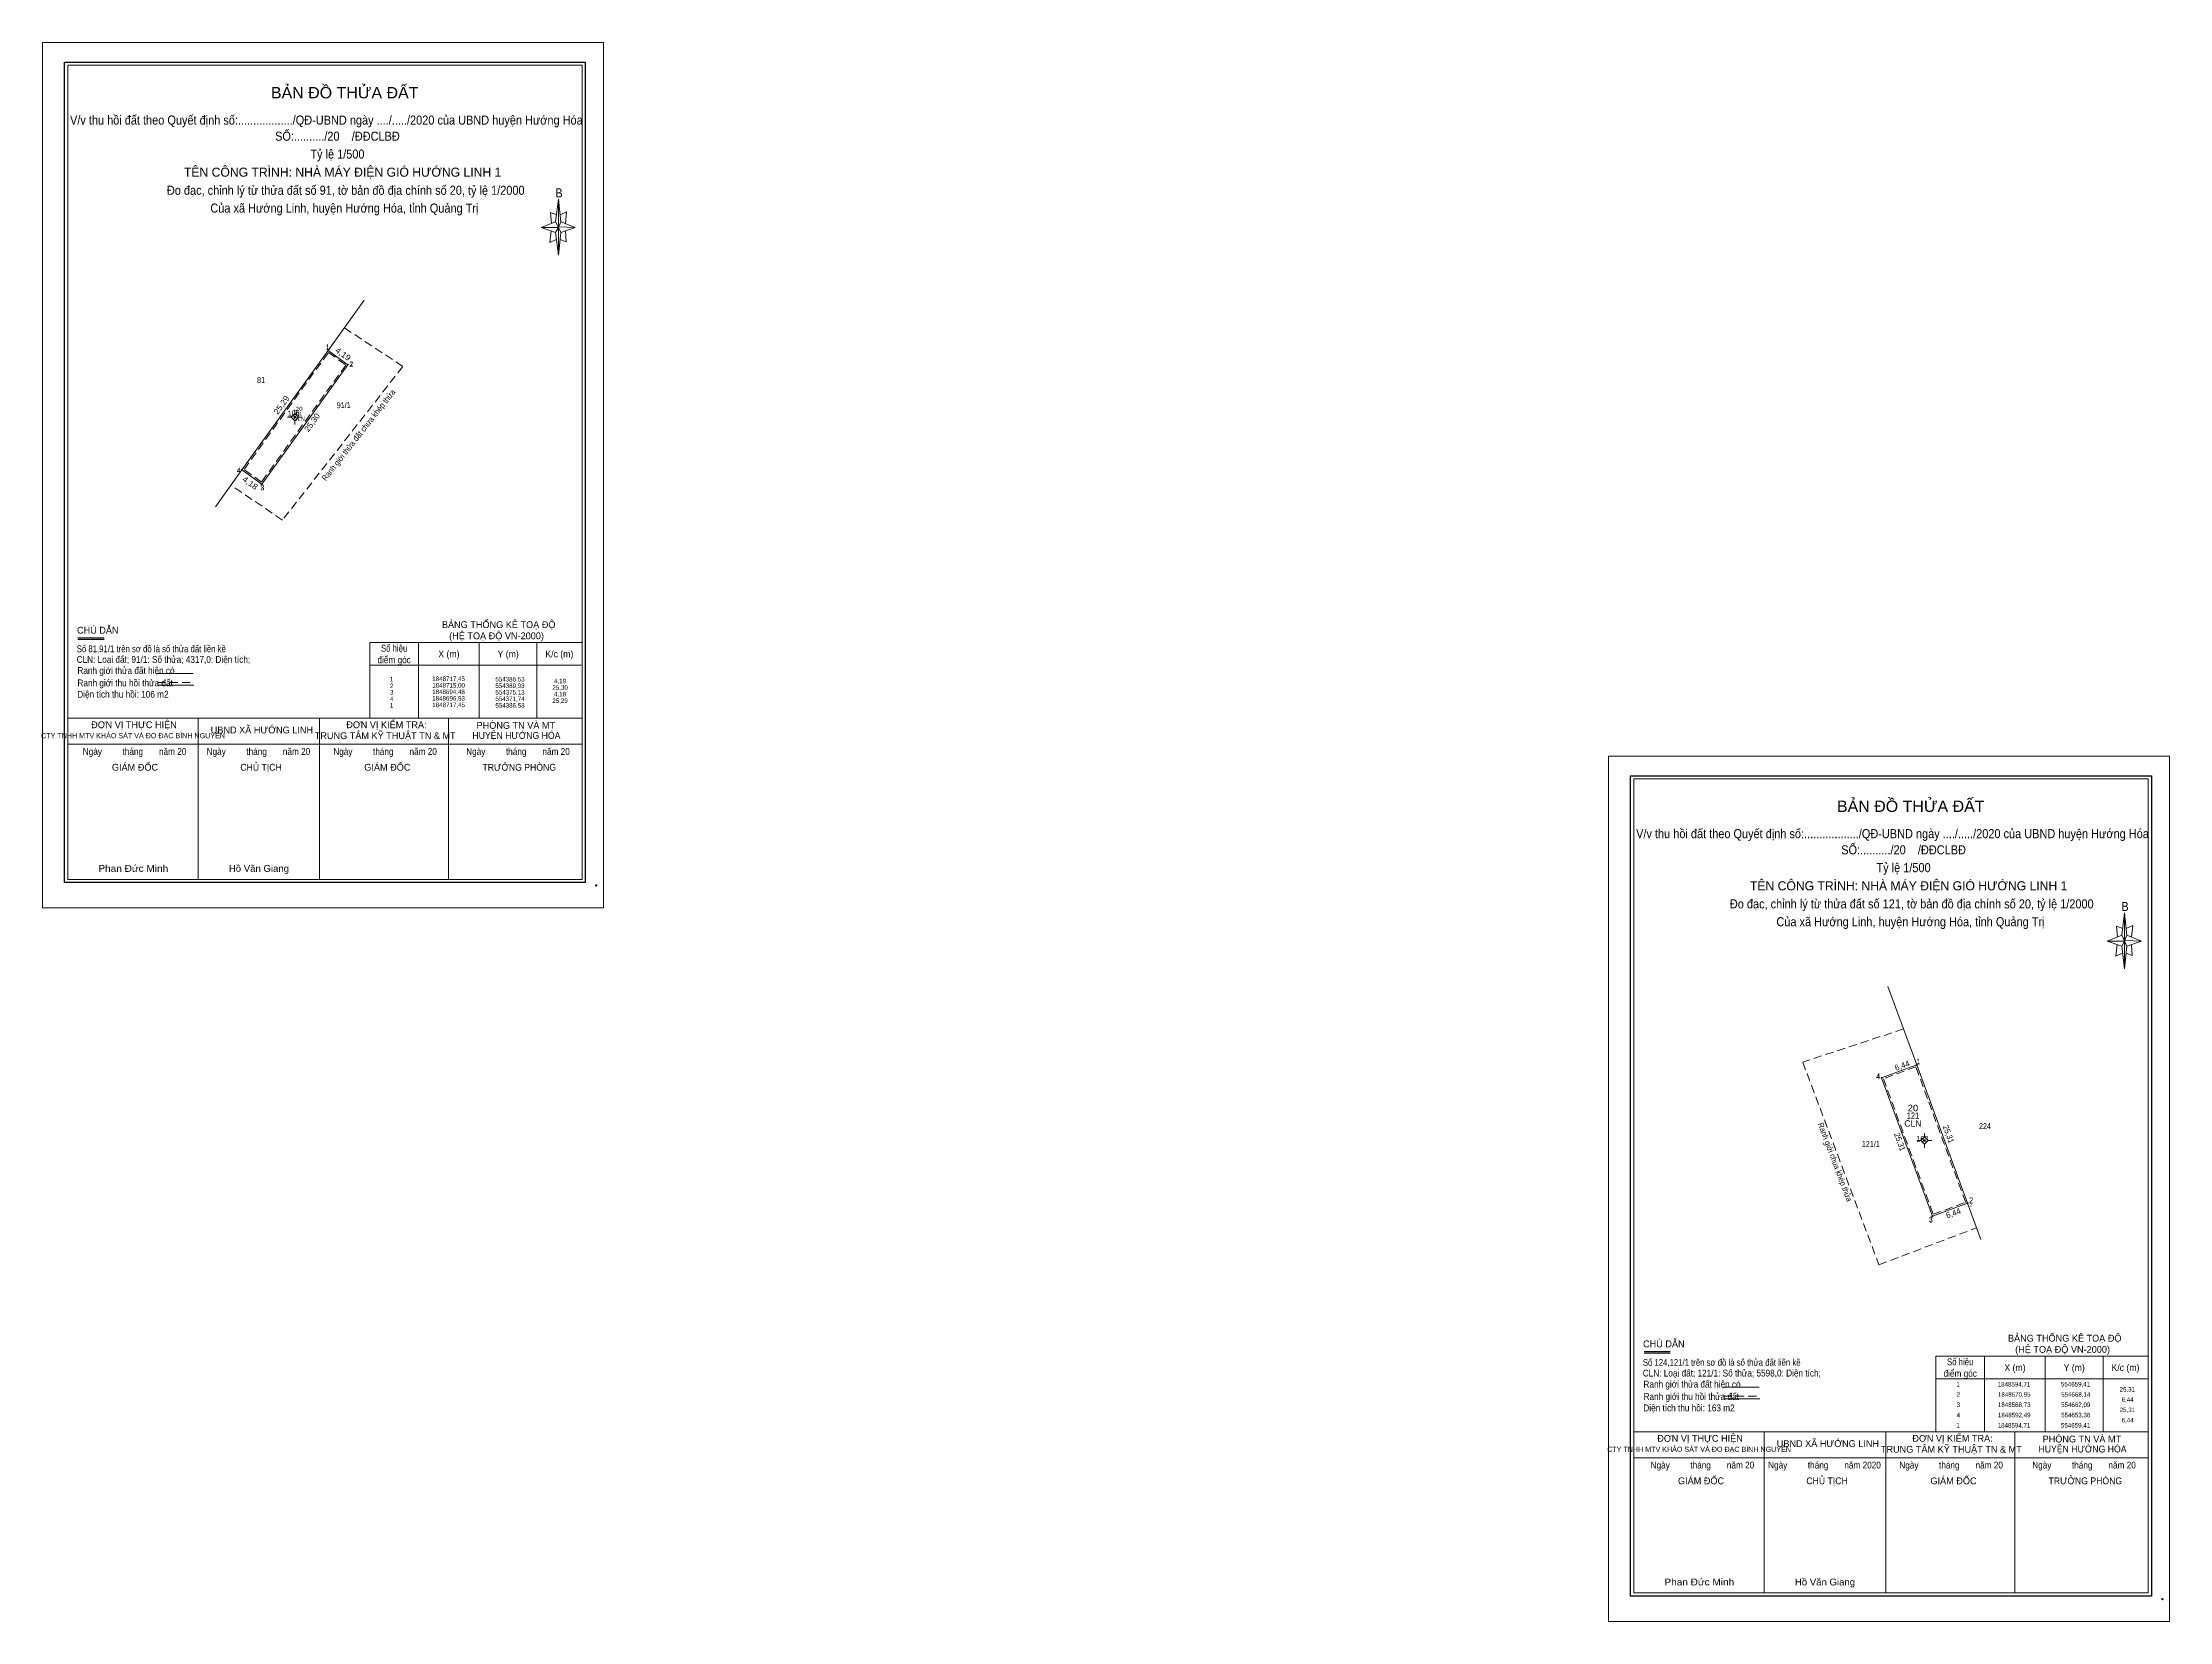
# Model space of a CAD drawing. Header units: metres. Extents: x 552890 to 558213, y 1847635 to 1849802.
# Drawn here: x 554337.5 to 554702.8, y 1848499.1 to 1848770.3 of the extents above; entities that cross this region are included whole.
import ezdxf
from ezdxf.enums import TextEntityAlignment as Align

# ---------------------------------------------------------------- set-up
doc = ezdxf.new("R2010")
doc.units = ezdxf.units.M
doc.header["$LTSCALE"] = 0.47
doc.header["$PDMODE"] = 32
doc.header["$PDSIZE"] = 0.235
doc.linetypes.add('MEDIUM_DASHED', pattern=[4.5, 3, -1.5])
for name, color, linetype, lineweight in [('1', 7, 'Continuous', 13), ('10', 7, 'Continuous', 13), ('11', 7, 'Continuous', 13), ('18', 7, 'Continuous', 13), ('2', 7, 'Continuous', 13)]:
    doc.layers.add(name, color=color, linetype=linetype, lineweight=lineweight)
for name, color, linetype in [('13', 7, 'Continuous'), ('15', 7, 'Continuous'), ('30', 7, 'Continuous'), ('59', 7, 'Continuous')]:
    doc.layers.add(name, color=color, linetype=linetype)

msp = doc.modelspace()

# ---------------------------------------------------------------- hatches: boundary and pattern name
at = {"layer": '11'}
for points in [[(554380.9847, 1848705.9683, 1), (554380.6847, 1848705.9683, 1)], [(554660.8998, 1848581.72, 1), (554660.5998, 1848581.72, 1)]]:
    msp.add_hatch(color=256, dxfattribs=at).paths.add_polyline_path(points)
at = {"layer": '18'}
for points in [[(554386.5989, 1848717.45, 1), (554386.4611, 1848717.45, 1)], [(554386.5989, 1848717.45, 1), (554386.4611, 1848717.45, 1)], [(554389.9989, 1848715, 1), (554389.8611, 1848715, 1)], [(554389.9989, 1848715, 1), (554389.8611, 1848715, 1)], [(554371.8089, 1848696.93, 1), (554371.6711, 1848696.93, 1)], [(554371.8089, 1848696.93, 1), (554371.6711, 1848696.93, 1)], [(554375.1989, 1848694.48, 1), (554375.0611, 1848694.48, 1)], [(554375.1989, 1848694.48, 1), (554375.0611, 1848694.48, 1)], [(554653.4379, 1848592.49, 1), (554653.2821, 1848592.49, 1)], [(554653.4379, 1848592.49, 1), (554653.2821, 1848592.49, 1)], [(554659.4879, 1848594.71, 1), (554659.3321, 1848594.71, 1)], [(554659.4879, 1848594.71, 1), (554659.3321, 1848594.71, 1)], [(554668.2179, 1848570.95, 1), (554668.0621, 1848570.95, 1)], [(554668.2179, 1848570.95, 1), (554668.0621, 1848570.95, 1)], [(554662.1679, 1848568.73, 1), (554662.0121, 1848568.73, 1)], [(554662.1679, 1848568.73, 1), (554662.0121, 1848568.73, 1)]]:
    msp.add_hatch(color=256, dxfattribs=at).paths.add_polyline_path(points)

# ---------------------------------------------------------------- linework, layer by layer
at = {"layer": '1'}
for p, q in [((554425.61, 1848739.56), (554426.11, 1848743.44)), ((554425.61, 1848739.56), (554426.11, 1848743.44)), ((554425.61, 1848737.68), (554423.13, 1848738.57)), ((554425.61, 1848737.68), (554423.13, 1848738.57)), ((554426.51, 1848737.68), (554426.11, 1848733.8)), ((554426.51, 1848737.68), (554426.11, 1848733.8)), ((554426.51, 1848739.56), (554428.99, 1848738.57)), ((554426.51, 1848739.56), (554428.99, 1848738.57)), ((554427.3, 1848737.97), (554427.4, 1848736.08)), ((554427.3, 1848737.97), (554427.4, 1848736.08)), ((554427.4, 1848736.08), (554426.41, 1848736.48)), ((554427.4, 1848736.08), (554426.41, 1848736.48)), ((554343.56, 1848668.06), (554348.08, 1848668.06)), ((554343.56, 1848668.06), (554348.08, 1848668.06)), ((554402.04, 1848667.29), (554402.04, 1848654.27)), ((554402.04, 1848667.29), (554402.04, 1848654.27)), ((554412.47, 1848667.29), (554412.47, 1848654.27)), ((554412.47, 1848667.29), (554412.47, 1848654.27)), ((554422.41, 1848667.29), (554422.41, 1848654.27)), ((554422.41, 1848667.29), (554422.41, 1848654.27)), ((554357.12, 1848661.96), (554363.37, 1848661.96)), ((554357.12, 1848661.96), (554363.37, 1848661.96)), ((554393.69, 1848663.36), (554430.02, 1848663.36)), ((554393.69, 1848663.36), (554430.02, 1848663.36)), ((554357.21, 1848659.96), (554363.46, 1848659.96)), ((554357.21, 1848659.96), (554363.46, 1848659.96)), ((554341.8, 1848654.27), (554430.17, 1848654.27)), ((554341.8, 1848654.27), (554430.17, 1848654.27)), ((554364.23, 1848626.62), (554364.23, 1848654.27)), ((554364.23, 1848626.62), (554364.23, 1848654.27)), ((554385.08, 1848626.62), (554385.08, 1848654.27)), ((554385.08, 1848626.62), (554385.08, 1848654.27)), ((554407.24, 1848626.62), (554407.24, 1848654.27)), ((554407.24, 1848626.62), (554407.24, 1848654.27)), ((554341.8, 1848649.8), (554430.17, 1848649.8)), ((554341.8, 1848649.8), (554430.17, 1848649.8)), ((554694.62, 1848616.98), (554695.11, 1848620.86)), ((554694.62, 1848616.98), (554695.11, 1848620.86)), ((554695.51, 1848616.98), (554697.99, 1848615.99)), ((554695.51, 1848616.98), (554697.99, 1848615.99)), ((554694.62, 1848615.09), (554692.13, 1848615.99)), ((554694.62, 1848615.09), (554692.13, 1848615.99)), ((554695.51, 1848615.09), (554695.11, 1848611.22)), ((554695.51, 1848615.09), (554695.11, 1848611.22)), ((554696.4, 1848613.5), (554695.41, 1848613.9)), ((554696.4, 1848613.5), (554695.41, 1848613.9)), ((554696.3, 1848615.39), (554696.4, 1848613.5)), ((554696.3, 1848615.39), (554696.4, 1848613.5)), ((554612.57, 1848545.48), (554617.08, 1848545.48)), ((554612.57, 1848545.48), (554617.08, 1848545.48)), ((554671.04, 1848544.71), (554671.04, 1848531.69)), ((554671.04, 1848544.71), (554671.04, 1848531.69)), ((554681.48, 1848544.71), (554681.48, 1848531.69)), ((554681.48, 1848544.71), (554681.48, 1848531.69)), ((554691.42, 1848544.71), (554691.42, 1848531.69)), ((554691.42, 1848544.71), (554691.42, 1848531.69)), ((554662.69, 1848540.77), (554699.02, 1848540.77)), ((554626.12, 1848539.38), (554632.37, 1848539.38)), ((554626.12, 1848539.38), (554632.37, 1848539.38)), ((554626.22, 1848537.38), (554632.46, 1848537.38)), ((554626.22, 1848537.38), (554632.46, 1848537.38)), ((554610.8, 1848531.69), (554699.17, 1848531.69)), ((554610.8, 1848531.69), (554699.17, 1848531.69)), ((554633.23, 1848504.03), (554633.23, 1848531.69)), ((554633.23, 1848504.03), (554633.23, 1848531.69)), ((554654.09, 1848504.03), (554654.09, 1848531.69)), ((554654.09, 1848504.03), (554654.09, 1848531.69)), ((554676.24, 1848504.03), (554676.24, 1848531.69)), ((554676.24, 1848504.03), (554676.24, 1848531.69)), ((554610.8, 1848527.22), (554699.17, 1848527.22)), ((554610.8, 1848527.22), (554699.17, 1848527.22))]:
    msp.add_line(p, q, dxfattribs=at)
at = {"layer": '1', "lineweight": 25}
for p, q in [((554343.56, 1848667.84), (554348.08, 1848667.84)), ((554343.56, 1848667.84), (554348.08, 1848667.84)), ((554612.57, 1848545.26), (554617.08, 1848545.26)), ((554612.57, 1848545.26), (554617.08, 1848545.26))]:
    msp.add_line(p, q, dxfattribs=at)
at = {"layer": '1', "linetype": 'MEDIUM_DASHED'}
for p, q in [((554357.21, 1848660.38), (554363.5, 1848660.38)), ((554357.21, 1848660.38), (554363.5, 1848660.38)), ((554626.22, 1848537.8), (554632.5, 1848537.8)), ((554626.22, 1848537.8), (554632.5, 1848537.8))]:
    msp.add_line(p, q, dxfattribs=at)
at = {"layer": '1'}
for points in [[(554337.48, 1848770.34), (554433.82, 1848770.34), (554433.82, 1848621.7), (554337.48, 1848621.7)], [(554337.48, 1848770.34), (554433.82, 1848770.34), (554433.82, 1848621.7), (554337.48, 1848621.7)], [(554341.8, 1848766.44), (554430.17, 1848766.44), (554430.17, 1848626.58), (554341.8, 1848626.58)], [(554341.8, 1848766.44), (554430.17, 1848766.44), (554430.17, 1848626.58), (554341.8, 1848626.58)], [(554426.11, 1848743.44), (554426.51, 1848739.56), (554426.11, 1848738.57)], [(554426.11, 1848743.44), (554426.51, 1848739.56), (554426.11, 1848738.57)], [(554426.11, 1848738.57), (554423.13, 1848738.57), (554425.61, 1848739.56), (554426.51, 1848737.68), (554428.99, 1848738.57), (554426.11, 1848738.67)], [(554426.11, 1848738.57), (554423.13, 1848738.57), (554425.61, 1848739.56), (554426.51, 1848737.68), (554428.99, 1848738.57), (554426.11, 1848738.67)], [(554426.11, 1848738.57), (554426.11, 1848733.8), (554425.61, 1848737.68)], [(554426.11, 1848738.57), (554426.11, 1848733.8), (554425.61, 1848737.68)], [(554606.49, 1848647.76), (554702.82, 1848647.76), (554702.82, 1848499.11), (554606.49, 1848499.11)], [(554606.49, 1848647.76), (554702.82, 1848647.76), (554702.82, 1848499.11), (554606.49, 1848499.11)], [(554610.8, 1848643.85), (554699.17, 1848643.85), (554699.17, 1848504), (554610.8, 1848504)], [(554610.8, 1848643.85), (554699.17, 1848643.85), (554699.17, 1848504), (554610.8, 1848504)], [(554695.11, 1848620.86), (554695.51, 1848616.98), (554695.11, 1848615.99)], [(554695.11, 1848620.86), (554695.51, 1848616.98), (554695.11, 1848615.99)], [(554695.11, 1848615.99), (554692.13, 1848615.99), (554694.62, 1848616.98), (554695.51, 1848615.09), (554697.99, 1848615.99), (554695.11, 1848616.09)], [(554695.11, 1848615.99), (554692.13, 1848615.99), (554694.62, 1848616.98), (554695.51, 1848615.09), (554697.99, 1848615.99), (554695.11, 1848616.09)], [(554695.11, 1848615.99), (554695.11, 1848611.22), (554694.62, 1848615.09)], [(554695.11, 1848615.99), (554695.11, 1848611.22), (554694.62, 1848615.09)]]:
    msp.add_lwpolyline(points, close=True, dxfattribs=at)
at = {"layer": '1', "lineweight": 25}
for points in [[(554341.25, 1848766.98), (554430.71, 1848766.98), (554430.71, 1848626.04), (554341.25, 1848626.04)], [(554341.25, 1848766.98), (554430.71, 1848766.98), (554430.71, 1848626.04), (554341.25, 1848626.04)], [(554610.26, 1848644.4), (554699.71, 1848644.4), (554699.71, 1848503.45), (554610.26, 1848503.45)], [(554610.26, 1848644.4), (554699.71, 1848644.4), (554699.71, 1848503.45), (554610.26, 1848503.45)]]:
    msp.add_lwpolyline(points, close=True, dxfattribs=at)
at = {"layer": '1'}
for points in [[(554425.81, 1848740.76), (554424.72, 1848741.15), (554424.92, 1848739.27)], [(554425.81, 1848740.76), (554424.72, 1848741.15), (554424.92, 1848739.27)], [(554426.41, 1848740.76), (554427.5, 1848741.25), (554427.3, 1848739.27)], [(554426.41, 1848740.76), (554427.5, 1848741.25), (554427.3, 1848739.27)], [(554426.11, 1848738.57), (554425.61, 1848739.56), (554423.13, 1848738.57)], [(554426.11, 1848738.57), (554425.61, 1848739.56), (554423.13, 1848738.57)], [(554424.82, 1848737.97), (554424.62, 1848735.99), (554425.71, 1848736.48)], [(554424.82, 1848737.97), (554424.62, 1848735.99), (554425.71, 1848736.48)], [(554426.11, 1848738.57), (554426.51, 1848737.68), (554428.99, 1848738.57)], [(554426.11, 1848738.57), (554426.51, 1848737.68), (554428.99, 1848738.57)], [(554393.69, 1848654.27), (554393.69, 1848667.29), (554430.17, 1848667.29), (554430.17, 1848654.27)], [(554393.69, 1848654.27), (554393.69, 1848667.29), (554430.17, 1848667.29), (554430.17, 1848654.27)], [(554695.11, 1848615.99), (554694.62, 1848616.98), (554692.13, 1848615.99)], [(554695.11, 1848615.99), (554694.62, 1848616.98), (554692.13, 1848615.99)], [(554694.81, 1848618.17), (554693.72, 1848618.57), (554693.92, 1848616.68)], [(554694.81, 1848618.17), (554693.72, 1848618.57), (554693.92, 1848616.68)], [(554695.41, 1848618.17), (554696.5, 1848618.67), (554696.3, 1848616.68)], [(554695.41, 1848618.17), (554696.5, 1848618.67), (554696.3, 1848616.68)], [(554693.82, 1848615.39), (554693.62, 1848613.4), (554694.71, 1848613.9)], [(554693.82, 1848615.39), (554693.62, 1848613.4), (554694.71, 1848613.9)], [(554695.11, 1848615.99), (554695.51, 1848615.09), (554697.99, 1848615.99)], [(554695.11, 1848615.99), (554695.51, 1848615.09), (554697.99, 1848615.99)], [(554662.69, 1848531.69), (554662.69, 1848544.71), (554699.17, 1848544.71), (554699.17, 1848531.69)], [(554662.69, 1848531.69), (554662.69, 1848544.71), (554699.17, 1848544.71), (554699.17, 1848531.69)]]:
    msp.add_lwpolyline(points, dxfattribs=at)
at = {"layer": '1', "linetype": 'MEDIUM_DASHED'}
for points in [[(554389.33, 1848721.33), (554399.38, 1848714.69), (554378.68, 1848688.29), (554369.85, 1848694.32)], [(554657.14, 1848600.89), (554639.83, 1848595.2), (554652.9, 1848560.4), (554669.7, 1848566.72)]]:
    msp.add_lwpolyline(points, dxfattribs=at)
for points in [[(554375.07, 1848694.83), (554372.09, 1848696.99), (554386.59, 1848717.1), (554389.58, 1848714.94)], [(554667.82, 1848571.1), (554659.26, 1848594.39), (554653.68, 1848592.34), (554662.24, 1848569.05)]]:
    msp.add_lwpolyline(points, close=True, dxfattribs=at)
at = {"layer": '1'}
for p in [(554432.6, 1848625.54), (554701.6, 1848502.96)]:
    msp.add_point(p, dxfattribs=at)
at = {"layer": '10'}
msp.add_line((554375.09, 1848694.42), (554375.13, 1848694.48), dxfattribs=at)
for points in [[(554375.13, 1848694.48), (554371.74, 1848696.93), (554386.53, 1848717.45), (554389.93, 1848715)], [(554375.13, 1848694.48), (554371.74, 1848696.93), (554386.53, 1848717.45), (554389.93, 1848715)], [(554668.14, 1848570.95), (554659.41, 1848594.71), (554653.36, 1848592.49), (554662.09, 1848568.73)], [(554668.14, 1848570.95), (554659.41, 1848594.71), (554653.36, 1848592.49), (554662.09, 1848568.73)]]:
    msp.add_lwpolyline(points, close=True, dxfattribs=at)
at = {"layer": '11'}
for p, q in [((554380.21, 1848705.97), (554379.58, 1848705.97)), ((554380.83, 1848707.22), (554380.83, 1848706.59)), ((554380.83, 1848705.34), (554380.83, 1848704.72)), ((554382.08, 1848705.97), (554381.46, 1848705.97)), ((554660.12, 1848581.72), (554659.5, 1848581.72)), ((554660.75, 1848582.97), (554660.75, 1848582.34)), ((554660.75, 1848581.1), (554660.75, 1848580.47)), ((554662, 1848581.72), (554661.38, 1848581.72))]:
    msp.add_line(p, q, dxfattribs=at)
for points in [[(554380.83, 1848706.59), (554380.21, 1848705.97), (554380.83, 1848705.34), (554381.46, 1848705.97)], [(554660.75, 1848582.34), (554660.12, 1848581.72), (554660.75, 1848581.1), (554661.38, 1848581.72)]]:
    msp.add_lwpolyline(points, close=True, dxfattribs=at)
for centre in [(554380.8347, 1848705.9683), (554660.7498, 1848581.72)]:
    msp.add_circle(centre, 0.15, dxfattribs=at)
at = {"layer": '18'}
for centre, radius in [((554386.53, 1848717.45), 0.0689), ((554386.53, 1848717.45), 0.0689), ((554389.93, 1848715), 0.0689), ((554389.93, 1848715), 0.0689), ((554371.74, 1848696.93), 0.0689), ((554371.74, 1848696.93), 0.0689), ((554375.13, 1848694.48), 0.0689), ((554375.13, 1848694.48), 0.0689), ((554653.36, 1848592.49), 0.0779), ((554653.36, 1848592.49), 0.0779), ((554659.41, 1848594.71), 0.0779), ((554659.41, 1848594.71), 0.0779), ((554668.14, 1848570.95), 0.0779), ((554668.14, 1848570.95), 0.0779), ((554662.09, 1848568.73), 0.0779), ((554662.09, 1848568.73), 0.0779)]:
    msp.add_circle(centre, radius, dxfattribs=at)
at = {"layer": '2'}
for p, q in [((554392.74, 1848726.07), (554386.53, 1848717.45)), ((554371.74, 1848696.93), (554367.18, 1848690.6)), ((554654.47, 1848608.16), (554659.41, 1848594.71)), ((554668.14, 1848570.95), (554670.44, 1848564.7))]:
    msp.add_line(p, q, dxfattribs=at)

# ---------------------------------------------------------------- texts
at = {"layer": '1'}
for s, height, width, p in [('BẢN ĐỒ THỬA ĐẤT', 1.953, 1.05, (554389.38, 1848760.75)), ('V/v thu hồi đất theo Quyết định số:................../QĐ-UBND ngày ..../...../2020 của UBND huyện Hướng Hóa', 1.562, 0.9, (554386.235, 1848756.24)), ('SỐ:........../20    /ĐĐCLBĐ', 1.562, 0.9, (554388.135, 1848753.47)), ('Tỷ lệ 1/500', 1.562, 0.9, (554388.135, 1848750.4)), ('Đo đạc, chỉnh lý từ thửa đất số 91, tờ bản đồ địa chính số 20, tỷ lệ 1/2000', 1.562, 0.9, (554389.56, 1848744.18)), ('B', 1.562, 0.9, (554426.185, 1848743.73)), ('B', 1.562, 0.9, (554426.185, 1848743.73)), ('Của xã Hướng Linh, huyện Hướng Hóa, tỉnh Quảng Trị', 1.562, 0.9, (554389.33, 1848741.12)), ('điểm góc', 1.172, 0.9, (554397.875, 1848663.72)), ('điểm góc', 1.172, 0.9, (554397.875, 1848663.72)), ('Số hiệu', 1.172, 0.85, (554397.875, 1848665.71)), ('Số hiệu', 1.172, 0.85, (554397.875, 1848665.71)), ('X (m)', 1.172, 0.95, (554407.28, 1848664.72)), ('X (m)', 1.172, 0.95, (554407.28, 1848664.72)), ('Y (m)', 1.172, 0.95, (554417.46, 1848664.72)), ('Y (m)', 1.172, 0.95, (554417.46, 1848664.72)), ('K/c (m)', 1.172, 0.95, (554426.255, 1848664.72)), ('K/c (m)', 1.172, 0.95, (554426.255, 1848664.72)), ('HUYỆN HƯỚNG HÓA', 1.172, 0.95, (554418.875, 1848650.72)), ('HUYỆN HƯỚNG HÓA', 1.172, 0.95, (554418.875, 1848650.72)), ('Ngày         tháng       năm 20', 1.172, 0.9, (554353.29, 1848647.97)), ('Ngày         tháng       năm 20', 1.172, 0.9, (554374.56, 1848647.97)), ('CHỦ TỊCH', 1.172, 0.95, (554375.01, 1848645.26)), ('CHỦ TỊCH', 1.172, 0.95, (554375.01, 1848645.26)), ('Ngày         tháng       năm 20', 1.172, 0.9, (554396.32, 1848647.97)), ('Ngày         tháng       năm 20', 1.172, 0.9, (554419.15, 1848647.97)), ('TRƯỞNG PHÒNG', 1.172, 0.95, (554419.365, 1848645.26)), ('TRƯỞNG PHÒNG', 1.172, 0.95, (554419.365, 1848645.26)), ('BẢN ĐỒ THỬA ĐẤT', 1.953, 1.05, (554658.38, 1848638.17)), ('V/v thu hồi đất theo Quyết định số:................../QĐ-UBND ngày ..../...../2020 của UBND huyện Hướng Hóa', 1.562, 0.9, (554655.245, 1848633.66)), ('SỐ:........../20    /ĐĐCLBĐ', 1.562, 0.9, (554657.15, 1848630.88)), ('Phan Đức Minh', 1.172, 1.1, (554353.07, 1848627.88)), ('Phan Đức Minh', 1.172, 1.1, (554353.07, 1848627.88)), ('Hồ Văn Giang', 1.172, 1.05, (554374.65, 1848627.88)), ('Hồ Văn Giang', 1.172, 1.05, (554374.65, 1848627.88)), ('Tỷ lệ 1/500', 1.562, 0.9, (554657.145, 1848627.82)), ('Đo đạc, chỉnh lý từ thửa đất số 121, tờ bản đồ địa chính số 20, tỷ lệ 1/2000', 1.562, 0.9, (554658.555, 1848621.6)), ('B', 1.562, 0.9, (554695.185, 1848621.15)), ('B', 1.562, 0.9, (554695.185, 1848621.15)), ('Của xã Hướng Linh, huyện Hướng Hóa, tỉnh Quảng Trị', 1.562, 0.9, (554658.335, 1848618.53)), ('Số hiệu', 1.172, 0.85, (554666.875, 1848543.13)), ('Số hiệu', 1.172, 0.85, (554666.875, 1848543.13)), ('điểm góc', 1.172, 0.9, (554666.885, 1848541.14)), ('điểm góc', 1.172, 0.9, (554666.885, 1848541.14)), ('X (m)', 1.172, 0.95, (554676.28, 1848542.13)), ('X (m)', 1.172, 0.95, (554676.28, 1848542.13)), ('Y (m)', 1.172, 0.95, (554686.46, 1848542.13)), ('Y (m)', 1.172, 0.95, (554686.46, 1848542.13)), ('K/c (m)', 1.172, 0.95, (554695.265, 1848542.13)), ('K/c (m)', 1.172, 0.95, (554695.265, 1848542.13)), ('HUYỆN HƯỚNG HÓA', 1.172, 0.95, (554687.885, 1848528.14)), ('HUYỆN HƯỚNG HÓA', 1.172, 0.95, (554687.885, 1848528.14)), ('Ngày         tháng       năm 20', 1.172, 0.9, (554622.6, 1848525.39)), ('Ngày         tháng       năm 2020', 1.172, 0.9, (554643.565, 1848525.39)), ('Ngày         tháng       năm 20', 1.172, 0.9, (554665.315, 1848525.39)), ('Ngày         tháng       năm 20', 1.172, 0.9, (554688.145, 1848525.39)), ('CHỦ TỊCH', 1.172, 0.95, (554644.005, 1848522.68)), ('TRƯỞNG PHÒNG', 1.172, 0.95, (554688.37, 1848522.68)), ('Phan Đức Minh', 1.172, 1.1, (554622.065, 1848505.3)), ('Hồ Văn Giang', 1.172, 1.05, (554643.65, 1848505.3))]:
    msp.add_text(s, height=height, dxfattribs=dict(at, width=width)).set_placement(p, align=Align.CENTER)
for s, height, p in [('TÊN CÔNG TRÌNH: NHÀ MÁY ĐIỆN GIÓ HƯỚNG LINH 1', 1.562, (554389.025, 1848747.29)), ('ĐƠN VỊ THỰC HIỆN', 1.172, (554353.19, 1848652.56)), ('ĐƠN VỊ THỰC HIỆN', 1.172, (554353.19, 1848652.56)), ('ĐƠN VỊ KIỂM TRA:', 1.172, (554396.555, 1848652.56)), ('ĐƠN VỊ KIỂM TRA:', 1.172, (554396.555, 1848652.56)), ('PHÒNG TN VÀ MT', 1.172, (554418.78, 1848652.45)), ('PHÒNG TN VÀ MT', 1.172, (554418.78, 1848652.45)), ('CTY TNHH MTV KHẢO SÁT VÀ ĐO ĐẠC BÌNH NGUYÊN', 0.8875, (554353.025, 1848650.83)), ('CTY TNHH MTV KHẢO SÁT VÀ ĐO ĐẠC BÌNH NGUYÊN', 0.8875, (554353.025, 1848650.83)), ('UBND XÃ HƯỚNG LINH', 1.172, (554375.16, 1848651.66)), ('UBND XÃ HƯỚNG LINH', 1.172, (554375.16, 1848651.66)), ('TRUNG TÂM KỸ THUẬT TN & MT', 1.172, (554396.345, 1848650.68)), ('TRUNG TÂM KỸ THUẬT TN & MT', 1.172, (554396.345, 1848650.68)), ('GIÁM ĐỐC', 1.172, (554353.36, 1848645.26)), ('GIÁM ĐỐC', 1.172, (554353.36, 1848645.26)), ('GIÁM ĐỐC', 1.172, (554396.71, 1848645.26)), ('GIÁM ĐỐC', 1.172, (554396.71, 1848645.26)), ('TÊN CÔNG TRÌNH: NHÀ MÁY ĐIỆN GIÓ HƯỚNG LINH 1', 1.562, (554658.02, 1848624.7)), ('CTY TNHH MTV KHẢO SÁT VÀ ĐO ĐẠC BÌNH NGUYÊN', 0.8875, (554622.025, 1848528.24)), ('ĐƠN VỊ THỰC HIỆN', 1.172, (554622.19, 1848529.98)), ('UBND XÃ HƯỚNG LINH', 1.172, (554644.155, 1848529.08)), ('TRUNG TÂM KỸ THUẬT TN & MT', 1.172, (554665.355, 1848528.1)), ('ĐƠN VỊ KIỂM TRA:', 1.172, (554665.555, 1848529.98)), ('PHÒNG TN VÀ MT', 1.172, (554687.775, 1848529.86)), ('PHÒNG TN VÀ MT', 1.172, (554687.775, 1848529.86)), ('GIÁM ĐỐC', 1.172, (554622.36, 1848522.68)), ('GIÁM ĐỐC', 1.172, (554622.36, 1848522.68)), ('GIÁM ĐỐC', 1.172, (554665.725, 1848522.68))]:
    msp.add_text(s, height=height, dxfattribs=at).set_placement(p, align=Align.CENTER)
for s, rotation, width, p in [('4,19', 324.224, 1.1, (554388.8127, 1848716.4133)), ('25,29', 54.217, 1.05, (554378.9414, 1848707.7827)), ('25,30', 54.199, 1.05, (554384.1857, 1848704.7875)), ('4,18', 324.144, 1.1, (554372.8571, 1848694.2748)), ('25,31', 290.175, 0.95, (554664.4021, 1848582.6574)), ('25,31', 290.175, 0.95, (554656.0402, 1848581.3224))]:
    msp.add_text(s, height=1, rotation=rotation, dxfattribs=dict(at, width=width)).set_placement(p, align=Align.CENTER)
at = {"layer": '1', "width": 0.9}
for s, rotation, p in [('Ranh giới thửa đất chưa khép thửa', 51.909, (554386.15, 1848694.94)), ('Ranh giới chua khép thửa', 290.586, (554642.38, 1848584.57))]:
    msp.add_text(s, height=1, rotation=rotation, dxfattribs=at).set_placement(p)
at = {"layer": '1'}
for s, p in [('CHÚ DẪN', (554343.4, 1848668.8)), ('CHÚ DẪN', (554343.4, 1848668.8)), ('BẢNG THỐNG KÊ TOẠ ĐỘ', (554406.08, 1848669.76)), ('BẢNG THỐNG KÊ TOẠ ĐỘ', (554406.08, 1848669.76)), ('(HỆ TOẠ ĐỘ VN-2000)', (554407.32, 1848667.84)), ('(HỆ TOẠ ĐỘ VN-2000)', (554407.32, 1848667.84)), ('CHÚ DẪN', (554612.4, 1848546.21)), ('CHÚ DẪN', (554612.4, 1848546.21)), ('BẢNG THỐNG KÊ TOẠ ĐỘ', (554675.08, 1848547.18)), ('BẢNG THỐNG KÊ TOẠ ĐỘ', (554675.08, 1848547.18)), ('(HỆ TOẠ ĐỘ VN-2000)', (554676.32, 1848545.26)), ('(HỆ TOẠ ĐỘ VN-2000)', (554676.32, 1848545.26))]:
    msp.add_text(s, height=1.172, dxfattribs=at).set_placement(p)
for s, width, p in [('CLN: Loại đất; 91/1: Số thửa; 4317,0: Diện tích;', 0.9, (554343.34, 1848663.78)), ('Số 81,91/1 trên sơ đồ là số thửa đất liền kề', 0.85, (554343.36, 1848665.61)), ('Ranh giới thửa đất hiện có', 0.9, (554343.47, 1848661.88)), ('Ranh giới thu hồi thửa đất', 0.9, (554343.48, 1848659.75)), ('Diện tích thu hồi: 106 m2', 0.9, (554343.45, 1848657.8)), ('Số 124,121/1 trên sơ đồ là số thửa đất liền kề', 0.85, (554612.36, 1848543.03)), ('CLN: Loại đất; 121/1: Số thửa; 5598,0: Diện tích;', 0.9, (554612.35, 1848541.19)), ('Ranh giới thửa đất hiện có', 0.9, (554612.47, 1848539.29)), ('Diện tích thu hồi: 163 m2', 0.9, (554612.45, 1848535.21)), ('Ranh giới thu hồi thửa đất', 0.9, (554612.49, 1848537.17))]:
    msp.add_text(s, height=1.172, dxfattribs=dict(at, width=width)).set_placement(p)
for p in [(554657.0778, 1848594.1342), (554665.8678, 1848568.7842)]:
    msp.add_text('6,44', height=1, rotation=20.15, dxfattribs=at).set_placement(p, align=Align.CENTER)
at = {"layer": '13'}
for s, width, p in [('81', 0.8, (554375.0402, 1848711.8681)), ('91/1', 0.85, (554389.2302, 1848707.5533))]:
    msp.add_text(s, height=1, rotation=1.702, dxfattribs=dict(at, width=width)).set_placement(p, align=Align.CENTER)
at = {"layer": '15'}
for height, p in [(0.7045, (554381.555, 1848705.37)), (1.103, (554658.75, 1848584.11))]:
    msp.add_text('CLN', height=height, dxfattribs=at).set_placement(p, align=Align.CENTER)
for s, height, width, p in [('20', 0.7045, 1.1, (554381.565, 1848707.06)), ('91', 0.7045, 0.9, (554381.565, 1848706.22)), ('20', 1.103, 1.1, (554658.76, 1848586.76)), ('121', 1.103, 0.85, (554658.76, 1848585.44))]:
    msp.add_text(s, height=height, dxfattribs=dict(at, width=width)).set_placement(p, align=Align.CENTER)
at = {"layer": '18'}
for s, height, width, p in [('1', 1, 0.7, (554386.44, 1848717.52)), ('1', 0.5742, 0.65, (554386.445, 1848717.73)), ('2', 1, 0.85, (554390.505, 1848714.59)), ('2', 0.5742, 0.9, (554390.505, 1848714.8)), ('4', 1, 0.85, (554371.175, 1848696.34)), ('4', 0.5742, 0.9, (554371.175, 1848696.55)), ('3', 1, 0.75, (554375.23, 1848693.41)), ('3', 0.5742, 0.95, (554375.23, 1848693.63)), ('1', 1, 0.7, (554659.69, 1848594.8)), ('1', 0.6494, 0.7, (554659.685, 1848594.97)), ('4', 1, 0.85, (554652.77, 1848592.26)), ('4', 0.6494, 0.9, (554652.77, 1848592.44)), ('2', 1, 0.85, (554668.74, 1848570.95)), ('2', 0.6494, 0.9, (554668.74, 1848570.35)), ('3', 1, 0.75, (554661.825, 1848567.64)), ('3', 0.6494, 0.9, (554661.825, 1848567.82))]:
    msp.add_text(s, height=height, dxfattribs=dict(at, width=width)).set_placement(p, align=Align.CENTER)
at = {"layer": '30', "width": 0.85}
msp.add_text('106', height=1, rotation=1.702, dxfattribs=at).set_placement((554380.6402, 1848706.1388), align=Align.CENTER)
msp.add_text('163', height=1, dxfattribs=at).set_placement((554660.355, 1848581.51), align=Align.CENTER)
at = {"layer": '59'}
for s, height, width, p in [(' 1', 0.7812, 0.8, (554397.28, 1848660.58)), (' 1848717,45', 0.7812, 0.85, (554407.08, 1848660.66)), (' 554386,53', 0.7812, 0.85, (554417.625, 1848660.58)), (' 4,19', 0.7812, 0.85, (554426.23, 1848660.27)), (' 4', 0.7812, 0.85, (554397.325, 1848657.22)), (' 3', 0.7812, 0.8, (554397.315, 1848658.34)), (' 2', 0.7812, 0.85, (554397.315, 1848659.46)), (' 1848694,48', 0.7812, 0.85, (554407.065, 1848658.41)), (' 1848696,93', 0.7812, 0.85, (554407.08, 1848657.29)), (' 1848717,45', 0.7812, 0.85, (554407.08, 1848656.17)), (' 1848715,00', 0.7812, 0.85, (554407.085, 1848659.53)), (' 554389,93', 0.7812, 0.85, (554417.625, 1848659.46)), (' 554375,13', 0.7812, 0.85, (554417.625, 1848658.34)), (' 554371,74', 0.7812, 0.85, (554417.63, 1848657.22)), (' 25,29', 0.7812, 0.85, (554426.22, 1848656.9)), (' 25,30', 0.7812, 0.85, (554426.23, 1848659.15)), (' 4,18', 0.7812, 0.85, (554426.21, 1848658.02)), (' 1', 0.7812, 0.8, (554397.28, 1848656.09)), (' 554386,53', 0.7812, 0.85, (554417.625, 1848656.09)), ('224', 1, 0.85, (554671.13, 1848583.71)), ('121/1', 1, 0.85, (554651.525, 1848580.64)), (' 1', 0.7812, 0.8, (554666.37, 1848539.47)), (' 1848594,71', 0.7812, 0.85, (554675.975, 1848539.47)), (' 554659,41', 0.7812, 0.85, (554686.54, 1848539.47)), (' 3', 0.7812, 0.8, (554666.405, 1848535.95)), (' 2', 0.7812, 0.85, (554666.41, 1848537.71)), (' 1848568,73', 0.7812, 0.85, (554676.01, 1848535.95)), (' 1848570,95', 0.7812, 0.85, (554676.015, 1848537.71)), (' 554662,09', 0.7812, 0.85, (554686.575, 1848535.95)), (' 554668,14', 0.7812, 0.85, (554686.58, 1848537.71)), (' 25,31', 0.7812, 0.85, (554695.44, 1848538.59)), (' 6,44', 0.7812, 0.85, (554695.49, 1848536.83)), (' 4', 0.7812, 0.85, (554666.41, 1848534.18)), (' 1', 0.7812, 0.8, (554666.37, 1848532.42)), (' 1848594,71', 0.7812, 0.85, (554675.975, 1848532.42)), (' 1848592,49', 0.7812, 0.85, (554676.01, 1848534.18)), (' 554659,41', 0.7812, 0.85, (554686.54, 1848532.42)), (' 554653,36', 0.7812, 0.85, (554686.575, 1848534.18)), (' 25,31', 0.7812, 0.85, (554695.44, 1848535.07)), (' 6,44', 0.7812, 0.85, (554695.49, 1848533.3))]:
    msp.add_text(s, height=height, dxfattribs=dict(at, width=width)).set_placement(p, align=Align.CENTER)

doc.saveas('drawing.dxf')
